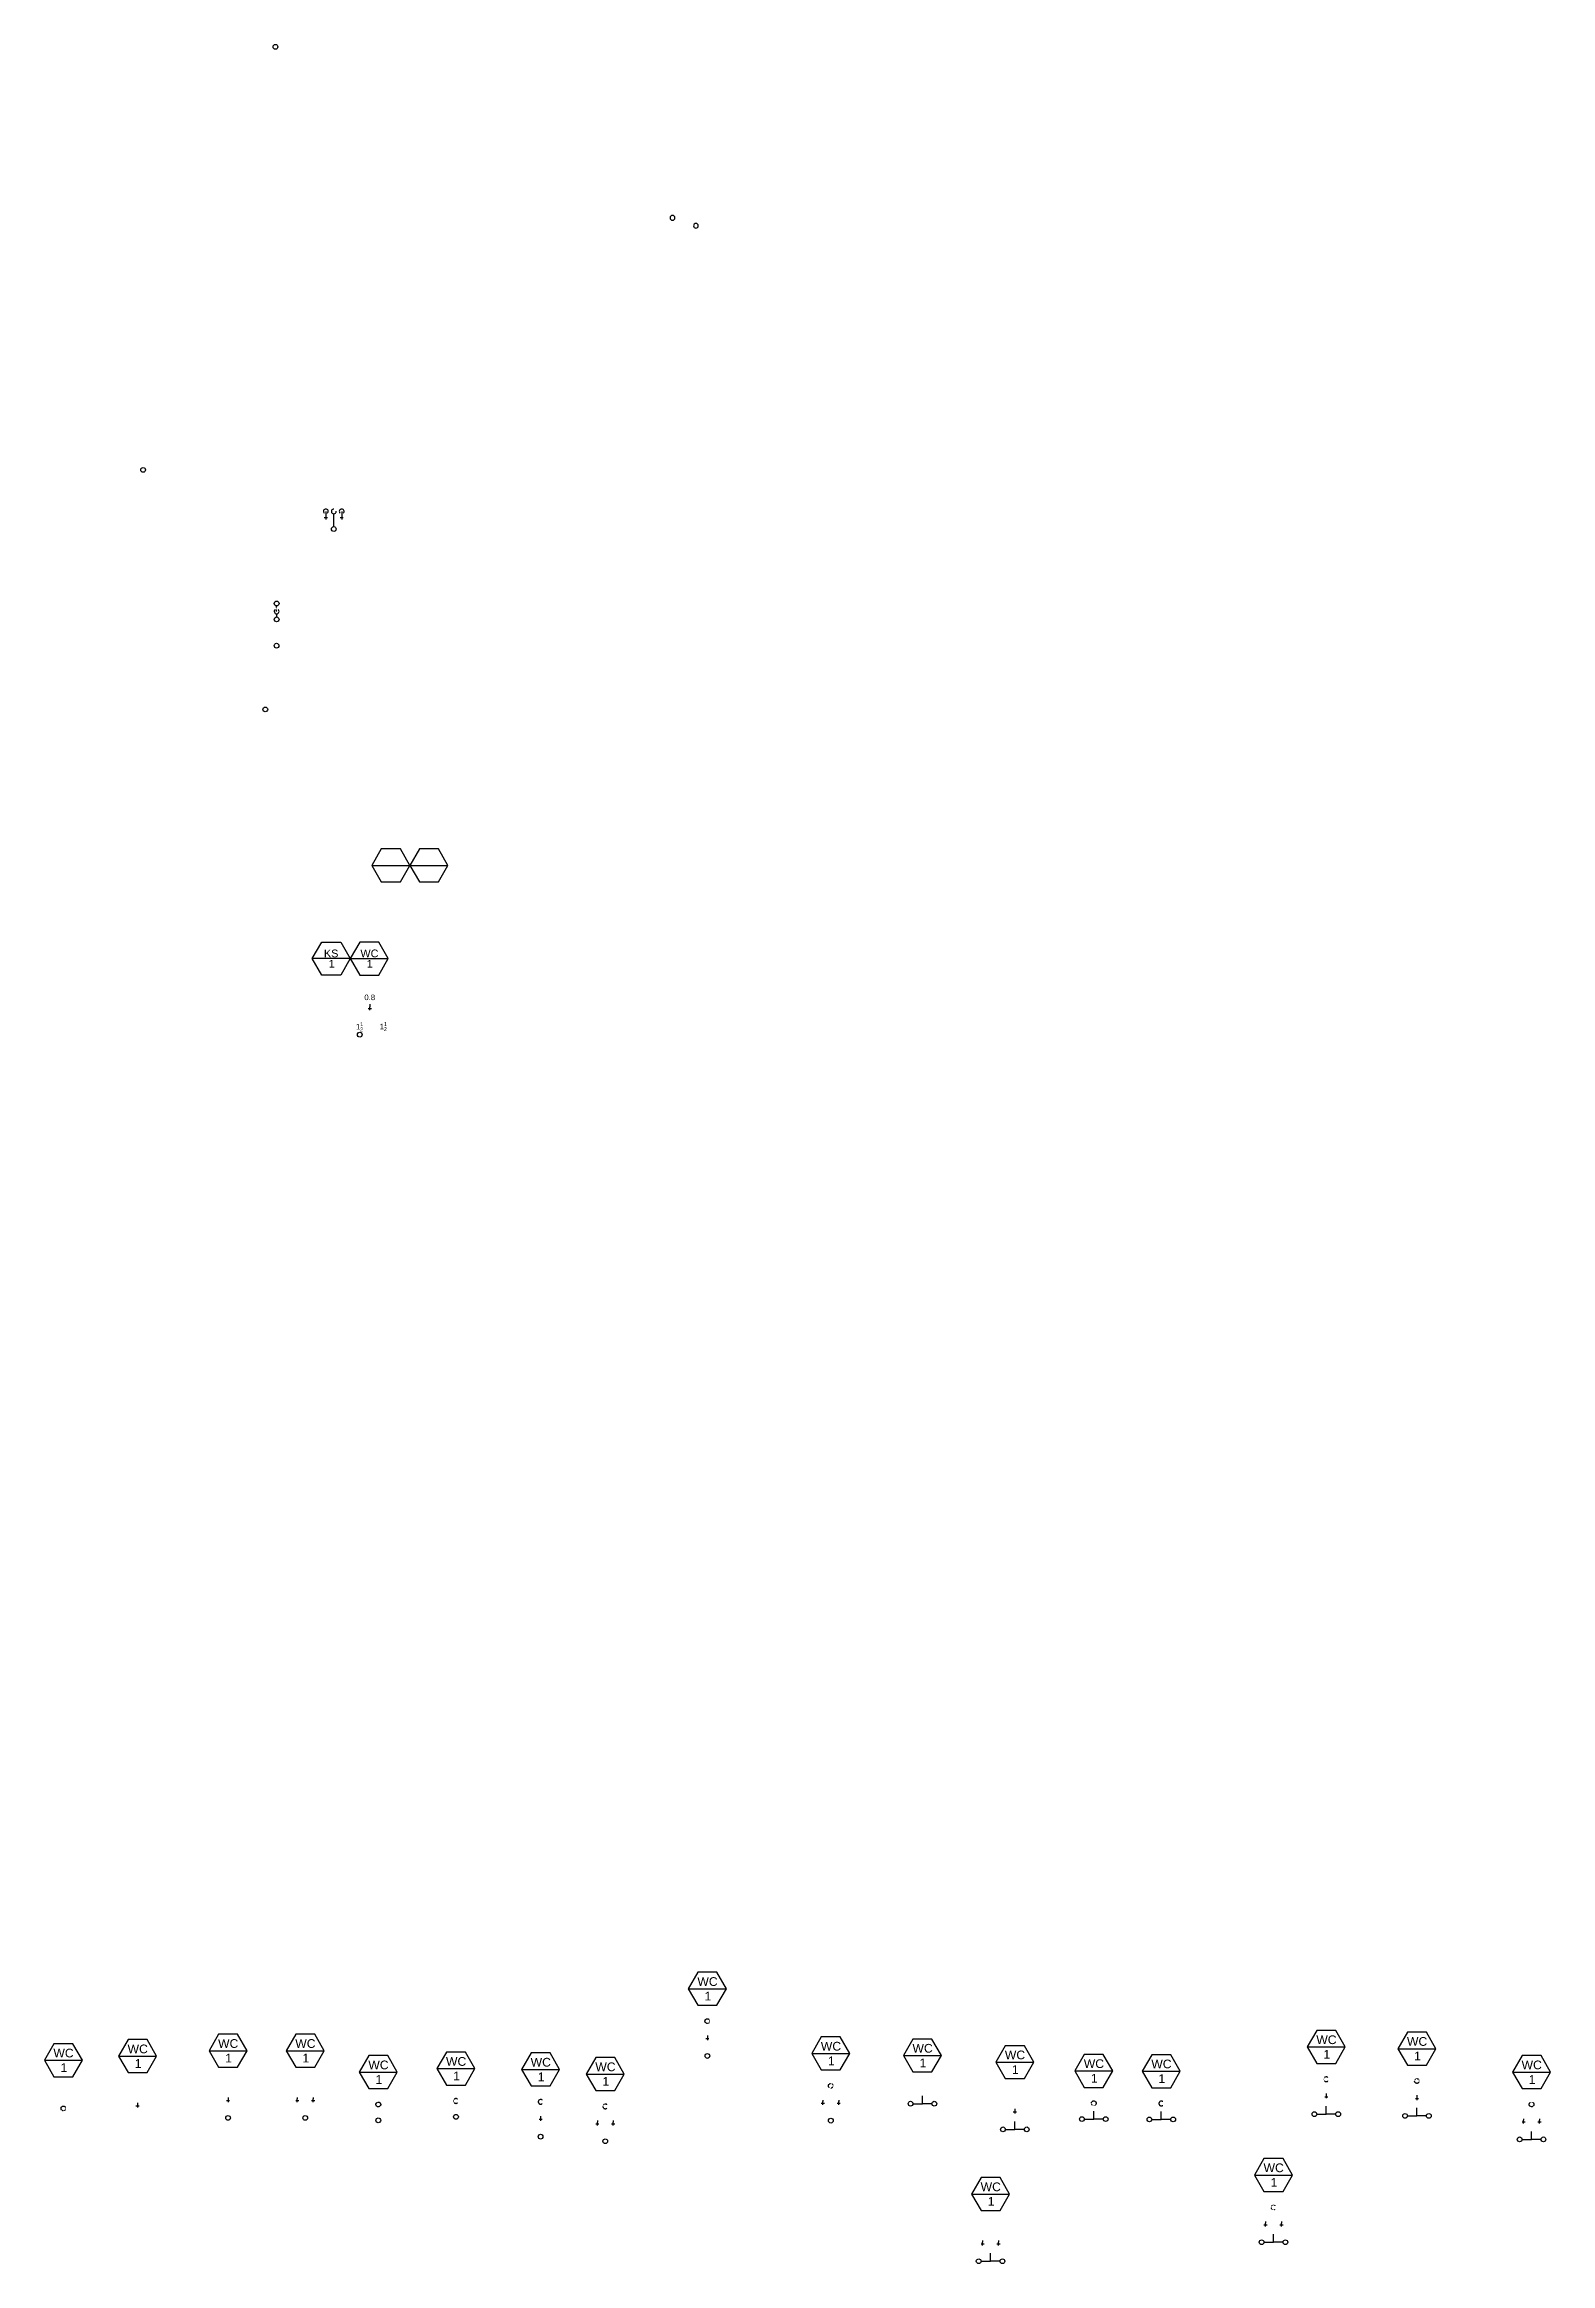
# Model space of a CAD drawing. Header units: inches. Extents: x 12 to 962, y -87 to 1313.
import ezdxf
from ezdxf.enums import TextEntityAlignment as Align

# ---------------------------------------------------------------- set-up
doc = ezdxf.new("R2010")
doc.units = ezdxf.units.IN
doc.header["$MEASUREMENT"] = 0
doc.linetypes.add('Vent', pattern=[0.1875, 0.125, -0.0625])
for name, color, linetype in [('PLUM-4TEXT', 2, 'Continuous'), ('PLUM-CW', 3, 'Cold_Water_Flow'), ('PLUM-HW', 2, 'Hot_Water_Flow'), ('PLUM-OVERFLOW_DRAIN', 70, 'Overflow_Drain'), ('PLUM-SD_ABOVE', 40, 'Storm_Drain'), ('PLUM-VENT', 5, 'Vent'), ('PLUM-WASTE_ABOVE', 4, 'Plum-Waste_Above'), ('PLUM-WASTE_BELOW', 6, 'Plum-Waste_Below')]:
    doc.layers.add(name, color=color, linetype=linetype)
doc.styles.get("Standard").update_dxf_attribs({"font": 'arial.ttf'})
doc.linetypes.add('Cold_Water_Flow', pattern='A,0.875,-0.125,0,-0.125,0.875,-0.125,["CW",Standard,S=0.1,R=0,X=-0.12585,Y=-0.05],-0.1,0.875,[1,GEC_FlowArrow.shx,S=0.0625,R=0,X=0,Y=0],0.5', length=3.6)
doc.linetypes.add('Hot_Water_Flow', pattern='A,0.8125,-0.125,0,-0.125,0,-0.125,0.875,-0.125,["HW",Standard,S=0.1,R=0,X=-0.12585,Y=-0.05],-0.1,0.875,[1,GEC_FlowArrow.shx,S=0.0625,R=0,X=0,Y=0],0.5', length=3.6625)
doc.linetypes.add('Overflow_Drain', pattern='A,3,-0.1,["OFD",Standard,S=0.1,R=0,X=0,Y=-0.05],-0.4', length=3.5)
doc.linetypes.add('Plum-Waste_Above', pattern='A,1,[1,GEC_FlowArrow.shx,S=0.09375,R=0,X=0,Y=0],1', length=2)
doc.linetypes.add('Plum-Waste_Below', pattern='A,0.25,-0.125,0.25,-0.125,0.25,[1,GEC_FlowArrow.shx,S=0.09375,R=0,X=0,Y=0],-0.25,0.25,-0.125,0.25,-0.125', length=2)
doc.linetypes.add('Storm_Drain', pattern='A,3.2,-0.25,["SD",Standard,S=0.1,R=0,X=-0.12585,Y=-0.05],-0.065', length=3.515)

# ---------------------------------------------------------------- blocks, each defined once
blk = doc.blocks.new('*U28')
for p, q in [((-6, 40.8), (-12, 30.4)), ((-12, 30.4), (-6, 20)), ((-12, 30.4), (12, 30.4)), ((6, 40.8), (-6, 40.8)), ((12, 30.4), (6, 40.8)), ((6, 20), (12, 30.4)), ((-6, 20), (6, 20))]:
    blk.add_line(p, q)
at = {"layer": 'PLUM-VENT'}
blk.add_circle((0, 0), 1.5, dxfattribs=at)
at = {"flags": 1}
for tag, p in [('COLD_DIAMETER', (-5.3, 45.4)), ('HOT_DIAMETER', (-5.3, 45)), ('WASTE_DIAMETER', (-5.3, 44.6)), ('STORM_DIAMETER', (-5.3, 44.2)), ('WSFU', (-5.3, 43.9)), ('CWSFU', (-5.3, 43.5)), ('HWSFU', (-5.3, 43.2)), ('DFU', (-5.3, 42.9))]:
    blk.add_attdef(tag, p, '', height=0.2, dxfattribs=at)
blk.add_attdef('INDEX', text='', height=0.2, dxfattribs=at).set_placement((-5.3, 45.9), align=Align.TOP_LEFT)
for tag, p in [('TAG_001', (-6.3, 32.2)), ('TAG_002', (-1.8, 23))]:
    blk.add_attdef(tag, p, '', height=5.5)
blk = doc.blocks.new('*U3')
at = {"layer": 'PLUM-4TEXT'}
for p, q in [((-36.3, 30.5), (-30.3, 40.9)), ((-12.3, 30.5), (-36.3, 30.5)), ((-30.3, 20.1), (-36.3, 30.5)), ((-30.3, 40.9), (-18.3, 40.9)), ((-18.3, 40.9), (-12.3, 30.5)), ((-12.3, 30.5), (-18.3, 20.1)), ((-12.3, 30.5), (11.7, 30.5)), ((-18.3, 20.1), (-30.3, 20.1))]:
    blk.add_line(p, q, dxfattribs=at)
blk.add_lwpolyline([(-12.3, 30.5), (-6.3, 20.1), (5.7, 20.1), (11.7, 30.5), (5.7, 40.9), (-6.3, 40.9)], close=True, dxfattribs=at)
at = {"layer": 'PLUM-CW'}
for p, q in [((0, 1.8), (0, 0)), ((0, -1), (0, 0)), ((-1, -1), (1, -1)), ((0, -2), (0, -1))]:
    blk.add_line(p, q, dxfattribs=at)
at = {"layer": 'PLUM-WASTE_ABOVE', "linetype": 'Continuous'}
blk.add_circle((-6.3, -17.5), 1.5, dxfattribs=at)
at = {"layer": 'PLUM-4TEXT', "flags": 1}
blk.add_attdef('COLD_DIAMETER', text='', height=0.2, dxfattribs=at).set_placement((-2.6, 43.6), align=Align.TOP_LEFT)
for tag, p in [('DFU', (-2.6, 42.9)), ('VENT_DIAMETER', (-2.6, 42.4)), ('INDEX', (-2.6, 41.9))]:
    blk.add_attdef(tag, p, '', height=0.2, dxfattribs=at)
at = {"layer": 'PLUM-4TEXT'}
for tag, p in [('TAG2_001', (-28.9, 31.3)), ('TAG2_002', (-25.9, 24.8)), ('TAG_001', (-5.9, 31.3)), ('TAG_002', (-1.9, 24.8))]:
    blk.add_attdef(tag, p, '', height=4.9, dxfattribs=at)
at = {"layer": 'PLUM-CW'}
blk.add_attdef('C_001', (-3.4, 4.3), '', height=3.5, dxfattribs=at)
at = {"layer": 'PLUM-WASTE_ABOVE'}
for tag, p, height in [('D1_001', (-8.7, -14.2), 3.5), ('D1_003', (-6.1, -15.4), 2.45), ('D1_002', (-6, -12.1), 2.45), ('D2_001', (6.3, -14.1), 3.5), ('D2_003', (8.9, -15.2), 2.45), ('D2_002', (9, -12), 2.45)]:
    blk.add_attdef(tag, p, '', height=height, dxfattribs=at)
blk = doc.blocks.new('*U11')
at = {"linetype": 'Continuous'}
blk.add_arc((0, 0), 1.5, 221.8103, 138.1897, dxfattribs=at)
blk = doc.blocks.new('*U10')
at = {"linetype": 'Continuous'}
blk.add_circle((0, 0), 1.5, dxfattribs=at)
blk = doc.blocks.new('*U8')
at = {"layer": 'PLUM-VENT'}
blk.add_lwpolyline([(-1.75, 0), (-1.75, -3.5)], dxfattribs=at)
at = {"layer": 'PLUM-WASTE_ABOVE'}
blk.add_lwpolyline([(-1.75, 1.5), (-1.75, 3.5)], dxfattribs=at)
at = {"layer": 'PLUM-VENT', "rotation": 90.00000000000001}
for name, p in [('*U11', (-1.75, 0)), ('*U10', (-1.75, -5))]:
    blk.add_blockref(name, p, dxfattribs=at)
at = {"layer": 'PLUM-WASTE_ABOVE', "rotation": 90.00000000000001}
blk.add_blockref('*U10', (-1.75, 5), dxfattribs=at)
blk = doc.blocks.new('*U9')
at = {"linetype": 'Continuous'}
blk.add_circle((0, 0), 1.5, dxfattribs=at)
blk = doc.blocks.new('*U12')
blk.add_circle((0, 0), 1.5)
blk = doc.blocks.new('*U6')
at = {"linetype": 'Continuous'}
blk.add_circle((0, 0), 1.5, dxfattribs=at)
blk = doc.blocks.new('*U16')
at = {"linetype": 'Continuous'}
blk.add_arc((0, 0), 1.5, 41.8103, 318.1897, dxfattribs=at)
blk = doc.blocks.new('*U17')
at = {"linetype": 'Continuous'}
for p, q in [((0, 0), (5, 0)), ((4, 1), (4, -1))]:
    blk.add_line(p, q, dxfattribs=at)
blk = doc.blocks.new('*U15')
at = {"linetype": 'Continuous'}
blk.add_arc((0, 0), 1.5, 356.8103, 273.1897, dxfattribs=at)
blk = doc.blocks.new('*U18')
at = {"linetype": 'Continuous'}
blk.add_circle((0, 0), 1.5, dxfattribs=at)
blk = doc.blocks.new('*U14')
at = {"layer": 'PLUM-WASTE_BELOW'}
blk.add_lwpolyline([(0, -9.6), (0, -1.5)], dxfattribs=at)
at = {"layer": 'PLUM-CW', "rotation": 270}
for name in ['*U16', '*U17']:
    blk.add_blockref(name, (5, 0), dxfattribs=at)
at = {"layer": 'PLUM-HW', "rotation": 270}
for name in ['*U16', '*U17']:
    blk.add_blockref(name, (-5, 0), dxfattribs=at)
at = {"layer": 'PLUM-VENT', "rotation": 90}
blk.add_blockref('*U15', (0, 0), dxfattribs=at)
at = {"layer": 'PLUM-WASTE_ABOVE', "rotation": 270}
blk.add_blockref('*U18', (0, -11.1), dxfattribs=at)
blk = doc.blocks.new('*U33')
for p, q in [((-6, 40.8), (-12, 30.4)), ((-12, 30.4), (-6, 20)), ((-12, 30.4), (12, 30.4)), ((6, 40.8), (-6, 40.8)), ((12, 30.4), (6, 40.8)), ((6, 20), (12, 30.4)), ((-6, 20), (6, 20))]:
    blk.add_line(p, q)
at = {"layer": 'PLUM-CW'}
for p, q in [((0, 1), (0, 0)), ((0, 0), (0, -2)), ((-1, -1), (1, -1))]:
    blk.add_line(p, q, dxfattribs=at)
at = {"flags": 1}
for tag, p in [('COLD_DIAMETER', (-5.7, 45.3)), ('HOT_DIAMETER', (-5.7, 45)), ('WASTE_DIAMETER', (-5.7, 44.6)), ('STORM_DIAMETER', (-5.8, 44.2)), ('WSFU', (-5.7, 43.8)), ('CWSFU', (-5.8, 43.5)), ('HWSFU', (-5.7, 43.2)), ('DFU', (-5.7, 42.9))]:
    blk.add_attdef(tag, p, '', height=0.2, dxfattribs=at)
blk.add_attdef('INDEX', text='', height=0.2, dxfattribs=at).set_placement((-5.7, 45.9), align=Align.TOP_LEFT)
for tag, p in [('TAG_001', (-6.3, 32.2)), ('TAG_002', (-1.8, 23))]:
    blk.add_attdef(tag, p, '', height=5.5)
blk = doc.blocks.new('*U42')
for p, q in [((-6, 40.8), (-12, 30.4)), ((-12, 30.4), (-6, 20)), ((-12, 30.4), (12, 30.4)), ((6, 40.8), (-6, 40.8)), ((12, 30.4), (6, 40.8)), ((6, 20), (12, 30.4)), ((-6, 20), (6, 20))]:
    blk.add_line(p, q)
at = {"layer": 'PLUM-HW'}
for p, q in [((0, 1), (0, 0)), ((0, 0), (0, -2)), ((-1, -1), (1, -1))]:
    blk.add_line(p, q, dxfattribs=at)
at = {"layer": 'PLUM-WASTE_BELOW'}
blk.add_circle((0, -12), 1.5, dxfattribs=at)
at = {"flags": 1}
for tag, p in [('COLD_DIAMETER', (-6.1, 46)), ('HOT_DIAMETER', (-6.1, 45.6)), ('WASTE_DIAMETER', (-6.1, 45.2)), ('STORM_DIAMETER', (-6.1, 44.8)), ('WSFU', (-6.1, 44.4)), ('CWSFU', (-6.1, 44.1)), ('HWSFU', (-6.1, 43.8)), ('DFU', (-6.1, 43.5))]:
    blk.add_attdef(tag, p, '', height=0.2, dxfattribs=at)
blk.add_attdef('INDEX', text='', height=0.2, dxfattribs=at).set_placement((-6, 46.5), align=Align.TOP_LEFT)
for tag, p in [('TAG_001', (-6.3, 32.2)), ('TAG_002', (-1.8, 23))]:
    blk.add_attdef(tag, p, '', height=5.5)
blk = doc.blocks.new('*U47')
for p, q in [((-6, 40.8), (-12, 30.4)), ((-12, 30.4), (-6, 20)), ((-12, 30.4), (12, 30.4)), ((6, 40.8), (-6, 40.8)), ((12, 30.4), (6, 40.8)), ((6, 20), (12, 30.4)), ((-6, 20), (6, 20))]:
    blk.add_line(p, q)
at = {"layer": 'PLUM-CW'}
for p, q in [((5, 1), (5, 0)), ((5, -2), (5, 0)), ((4, -1), (6, -1))]:
    blk.add_line(p, q, dxfattribs=at)
at = {"layer": 'PLUM-HW'}
for p, q in [((-5, 1), (-5, 0)), ((-5, -2), (-5, 0)), ((-6, -1), (-4, -1))]:
    blk.add_line(p, q, dxfattribs=at)
at = {"layer": 'PLUM-WASTE_ABOVE'}
blk.add_circle((0, -12), 1.5, dxfattribs=at)
at = {"flags": 1}
for tag, p in [('STORM_DIAMETER', (-5.9, 46.3)), ('CWSFU', (-5.9, 45.6)), ('COLD_DIAMETER', (-5.9, 47.5)), ('HOT_DIAMETER', (-5.8, 47.1)), ('WASTE_DIAMETER', (-5.9, 46.7)), ('WSFU', (-5.9, 46)), ('HWSFU', (-5.9, 45.3)), ('DFU', (-5.9, 45))]:
    blk.add_attdef(tag, p, '', height=0.2, dxfattribs=at)
blk.add_attdef('INDEX', text='', height=0.2, dxfattribs=at).set_placement((-5.8, 48), align=Align.TOP_LEFT)
for tag, p in [('TAG_001', (-6.3, 32.2)), ('TAG_002', (-1.8, 23))]:
    blk.add_attdef(tag, p, '', height=5.5)
blk = doc.blocks.new('*U52')
for p, q in [((-6, 40.8), (-12, 30.4)), ((-12, 30.4), (-6, 20)), ((-12, 30.4), (12, 30.4)), ((6, 40.8), (-6, 40.8)), ((12, 30.4), (6, 40.8)), ((6, 20), (12, 30.4)), ((-6, 20), (6, 20))]:
    blk.add_line(p, q)
at = {"layer": 'PLUM-VENT'}
blk.add_circle((0, 10), 1.5, dxfattribs=at)
at = {"layer": 'PLUM-WASTE_ABOVE'}
blk.add_circle((0, 0), 1.5, dxfattribs=at)
at = {"flags": 1}
for tag, p in [('COLD_DIAMETER', (-5.8, 44.6)), ('HOT_DIAMETER', (-5.8, 44.2)), ('WASTE_DIAMETER', (-5.8, 43.8)), ('STORM_DIAMETER', (-5.8, 43.4)), ('WSFU', (-5.8, 43.1)), ('CWSFU', (-5.8, 42.7)), ('HWSFU', (-5.8, 42.4)), ('DFU', (-5.8, 42.1))]:
    blk.add_attdef(tag, p, '', height=0.2, dxfattribs=at)
blk.add_attdef('INDEX', text='', height=0.2, dxfattribs=at).set_placement((-5.7, 45.1), align=Align.TOP_LEFT)
for tag, p in [('TAG_001', (-6.3, 32.2)), ('TAG_002', (-1.8, 23))]:
    blk.add_attdef(tag, p, '', height=5.5)
blk = doc.blocks.new('*U57')
for p, q in [((-6, 40.8), (-12, 30.4)), ((-12, 30.4), (-6, 20)), ((-12, 30.4), (12, 30.4)), ((6, 40.8), (-6, 40.8)), ((12, 30.4), (6, 40.8)), ((6, 20), (12, 30.4)), ((-6, 20), (6, 20))]:
    blk.add_line(p, q)
at = {"layer": 'PLUM-VENT'}
blk.add_arc((0, 10), 1.5, 45, 315, dxfattribs=at)
at = {"layer": 'PLUM-WASTE_ABOVE'}
blk.add_circle((0, 0), 1.5, dxfattribs=at)
at = {"flags": 1}
for tag, p in [('COLD_DIAMETER', (-5.8, 45.2)), ('HOT_DIAMETER', (-5.8, 44.8)), ('WASTE_DIAMETER', (-5.8, 44.4)), ('STORM_DIAMETER', (-5.8, 44)), ('WSFU', (-5.8, 43.7)), ('CWSFU', (-5.8, 43.3)), ('HWSFU', (-5.8, 43)), ('DFU', (-5.8, 42.7))]:
    blk.add_attdef(tag, p, '', height=0.2, dxfattribs=at)
blk.add_attdef('INDEX', text='', height=0.2, dxfattribs=at).set_placement((-5.7, 45.7), align=Align.TOP_LEFT)
for tag, p in [('TAG_001', (-6.3, 32.2)), ('TAG_002', (-1.8, 23))]:
    blk.add_attdef(tag, p, '', height=5.5)
blk = doc.blocks.new('*U66')
for p, q in [((-6, 40.8), (-12, 30.4)), ((-12, 30.4), (-6, 20)), ((-12, 30.4), (12, 30.4)), ((6, 40.8), (-6, 40.8)), ((12, 30.4), (6, 40.8)), ((6, 20), (12, 30.4)), ((-6, 20), (6, 20))]:
    blk.add_line(p, q)
at = {"layer": 'PLUM-HW'}
for p, q in [((0, 1), (0, 0)), ((0, 0), (0, -2)), ((-1, -1), (1, -1))]:
    blk.add_line(p, q, dxfattribs=at)
at = {"layer": 'PLUM-VENT'}
blk.add_arc((0, 10), 1.5, 45, 315, dxfattribs=at)
at = {"layer": 'PLUM-WASTE_ABOVE'}
blk.add_circle((0, -12), 1.5, dxfattribs=at)
at = {"flags": 1}
for tag, p in [('COLD_DIAMETER', (-5.9, 43.3)), ('HOT_DIAMETER', (-5.9, 42.9)), ('WASTE_DIAMETER', (-5.9, 42.5)), ('STORM_DIAMETER', (-5.9, 42.2)), ('WSFU', (-5.9, 41.8)), ('CWSFU', (-5.9, 41.5)), ('HWSFU', (-5.9, 41.2)), ('DFU', (-5.9, 40.9))]:
    blk.add_attdef(tag, p, '', height=0.2, dxfattribs=at)
blk.add_attdef('INDEX', text='', height=0.2, dxfattribs=at).set_placement((-5.9, 43.8), align=Align.TOP_LEFT)
for tag, p in [('TAG_001', (-6.3, 32.2)), ('TAG_002', (-1.8, 23))]:
    blk.add_attdef(tag, p, '', height=5.5)
blk = doc.blocks.new('*U71')
for p, q in [((-6, 40.8), (-12, 30.4)), ((-12, 30.4), (-6, 20)), ((-12, 30.4), (12, 30.4)), ((6, 40.8), (-6, 40.8)), ((12, 30.4), (6, 40.8)), ((6, 20), (12, 30.4)), ((-6, 20), (6, 20))]:
    blk.add_line(p, q)
at = {"layer": 'PLUM-CW'}
for p, q in [((5, 1), (5, 0)), ((5, -2), (5, 0)), ((4, -1), (6, -1))]:
    blk.add_line(p, q, dxfattribs=at)
at = {"layer": 'PLUM-HW'}
for p, q in [((-5, 1), (-5, 0)), ((-5, -2), (-5, 0)), ((-6, -1), (-4, -1))]:
    blk.add_line(p, q, dxfattribs=at)
at = {"layer": 'PLUM-VENT'}
blk.add_arc((0, 10), 1.5, 45, 315, dxfattribs=at)
at = {"layer": 'PLUM-WASTE_ABOVE'}
blk.add_circle((0, -12), 1.5, dxfattribs=at)
at = {"flags": 1}
for tag, p in [('COLD_DIAMETER', (-5.9, 43.3)), ('HOT_DIAMETER', (-5.9, 42.9)), ('WASTE_DIAMETER', (-5.9, 42.5)), ('STORM_DIAMETER', (-5.9, 42.2)), ('WSFU', (-5.9, 41.8)), ('CWSFU', (-5.9, 41.5)), ('HWSFU', (-5.9, 41.2)), ('DFU', (-5.9, 40.9))]:
    blk.add_attdef(tag, p, '', height=0.2, dxfattribs=at)
blk.add_attdef('INDEX', text='', height=0.2, dxfattribs=at).set_placement((-5.9, 43.8), align=Align.TOP_LEFT)
for tag, p in [('TAG_001', (-6.3, 32.2)), ('TAG_002', (-1.8, 23))]:
    blk.add_attdef(tag, p, '', height=5.5)
blk = doc.blocks.new('*U80')
for p, q in [((-6, 40.8), (-12, 30.4)), ((-12, 30.4), (-6, 20)), ((-12, 30.4), (12, 30.4)), ((6, 40.8), (-6, 40.8)), ((12, 30.4), (6, 40.8)), ((6, 20), (12, 30.4)), ((-6, 20), (6, 20))]:
    blk.add_line(p, q)
at = {"layer": 'PLUM-CW'}
for p, q in [((0, 1), (0, 0)), ((0, 0), (0, -2)), ((-1, -1), (1, -1))]:
    blk.add_line(p, q, dxfattribs=at)
at = {"layer": 'PLUM-VENT'}
blk.add_circle((0, 10), 1.5, dxfattribs=at)
at = {"layer": 'PLUM-WASTE_ABOVE'}
blk.add_circle((0, -12), 1.5, dxfattribs=at)
at = {"flags": 1}
for tag, p in [('COLD_DIAMETER', (-5.9, 43.3)), ('HOT_DIAMETER', (-5.9, 42.9)), ('WASTE_DIAMETER', (-5.9, 42.5)), ('STORM_DIAMETER', (-5.9, 42.2)), ('WSFU', (-5.9, 41.8)), ('CWSFU', (-5.9, 41.5)), ('HWSFU', (-5.9, 41.2)), ('DFU', (-5.9, 40.9))]:
    blk.add_attdef(tag, p, '', height=0.2, dxfattribs=at)
blk.add_attdef('INDEX', text='', height=0.2, dxfattribs=at).set_placement((-5.9, 43.8), align=Align.TOP_LEFT)
for tag, p in [('TAG_001', (-6.3, 32.2)), ('TAG_002', (-1.8, 23))]:
    blk.add_attdef(tag, p, '', height=5.5)
blk = doc.blocks.new('*U85')
for p, q in [((-6, 40.8), (-12, 30.4)), ((-12, 30.4), (-6, 20)), ((-12, 30.4), (12, 30.4)), ((6, 40.8), (-6, 40.8)), ((12, 30.4), (6, 40.8)), ((6, 20), (12, 30.4)), ((-6, 20), (6, 20))]:
    blk.add_line(p, q)
at = {"layer": 'PLUM-CW'}
for p, q in [((5, 1), (5, 0)), ((5, -2), (5, 0)), ((4, -1), (6, -1))]:
    blk.add_line(p, q, dxfattribs=at)
at = {"layer": 'PLUM-HW'}
for p, q in [((-5, 1), (-5, 0)), ((-5, -2), (-5, 0)), ((-6, -1), (-4, -1))]:
    blk.add_line(p, q, dxfattribs=at)
at = {"layer": 'PLUM-VENT'}
blk.add_circle((0, 10), 1.5, dxfattribs=at)
at = {"layer": 'PLUM-WASTE_BELOW'}
blk.add_circle((0, -12), 1.5, dxfattribs=at)
at = {"flags": 1}
for tag, p in [('COLD_DIAMETER', (-5.9, 43.3)), ('HOT_DIAMETER', (-5.9, 42.9)), ('WASTE_DIAMETER', (-5.9, 42.5)), ('STORM_DIAMETER', (-5.9, 42.2)), ('WSFU', (-5.9, 41.8)), ('CWSFU', (-5.9, 41.5)), ('HWSFU', (-5.9, 41.2)), ('DFU', (-5.9, 40.9))]:
    blk.add_attdef(tag, p, '', height=0.2, dxfattribs=at)
blk.add_attdef('INDEX', text='', height=0.2, dxfattribs=at).set_placement((-5.9, 43.8), align=Align.TOP_LEFT)
for tag, p in [('TAG_001', (-6.3, 32.2)), ('TAG_002', (-1.8, 23))]:
    blk.add_attdef(tag, p, '', height=5.5)
blk = doc.blocks.new('*U90')
for p, q in [((-6, 40.8), (-12, 30.4)), ((-12, 30.4), (-6, 20)), ((-12, 30.4), (12, 30.4)), ((6, 40.8), (-6, 40.8)), ((12, 30.4), (6, 40.8)), ((6, 20), (12, 30.4)), ((-6, 20), (6, 20))]:
    blk.add_line(p, q)
at = {"layer": 'PLUM-WASTE_BELOW'}
for p, q in [((-6, 0), (0, 0)), ((0, 0), (0, 5)), ((6, 0), (0, 0))]:
    blk.add_line(p, q, dxfattribs=at)
for centre in [(-7.5, 0), (7.5, 0)]:
    blk.add_circle(centre, 1.5, dxfattribs=at)
at = {"flags": 1}
for tag, p in [('COLD_DIAMETER', (-5.3, 45.4)), ('HOT_DIAMETER', (-5.3, 45)), ('WASTE_DIAMETER', (-5.3, 44.6)), ('STORM_DIAMETER', (-5.3, 44.2)), ('WSFU', (-5.3, 43.9)), ('CWSFU', (-5.3, 43.5)), ('HWSFU', (-5.3, 43.2)), ('DFU', (-5.3, 42.9))]:
    blk.add_attdef(tag, p, '', height=0.2, dxfattribs=at)
blk.add_attdef('INDEX', text='', height=0.2, dxfattribs=at).set_placement((-5.3, 45.9), align=Align.TOP_LEFT)
for tag, p in [('TAG_001', (-6.3, 32.2)), ('TAG_002', (-1.8, 23))]:
    blk.add_attdef(tag, p, '', height=5.5)
blk = doc.blocks.new('*U99')
for p, q in [((-6, 40.8), (-12, 30.4)), ((-12, 30.4), (-6, 20)), ((-12, 30.4), (12, 30.4)), ((6, 40.8), (-6, 40.8)), ((12, 30.4), (6, 40.8)), ((6, 20), (12, 30.4)), ((-6, 20), (6, 20))]:
    blk.add_line(p, q)
at = {"layer": 'PLUM-HW'}
for p, q in [((0, 1), (0, 0)), ((0, 0), (0, -2)), ((-1, -1), (1, -1))]:
    blk.add_line(p, q, dxfattribs=at)
at = {"layer": 'PLUM-WASTE_ABOVE'}
for p, q in [((-6, -12), (0, -12)), ((0, -12), (0, -7)), ((6, -12), (0, -12))]:
    blk.add_line(p, q, dxfattribs=at)
for centre in [(-7.5, -12), (7.5, -12)]:
    blk.add_circle(centre, 1.5, dxfattribs=at)
at = {"flags": 1}
for tag, p in [('COLD_DIAMETER', (-6.1, 46)), ('HOT_DIAMETER', (-6.1, 45.6)), ('WASTE_DIAMETER', (-6.1, 45.2)), ('STORM_DIAMETER', (-6.1, 44.8)), ('WSFU', (-6.1, 44.4)), ('CWSFU', (-6.1, 44.1)), ('HWSFU', (-6.1, 43.8)), ('DFU', (-6.1, 43.5))]:
    blk.add_attdef(tag, p, '', height=0.2, dxfattribs=at)
blk.add_attdef('INDEX', text='', height=0.2, dxfattribs=at).set_placement((-6, 46.5), align=Align.TOP_LEFT)
for tag, p in [('TAG_001', (-6.3, 32.2)), ('TAG_002', (-1.8, 23))]:
    blk.add_attdef(tag, p, '', height=5.5)
blk = doc.blocks.new('*U104')
for p, q in [((-6, 40.8), (-12, 30.4)), ((-12, 30.4), (-6, 20)), ((-12, 30.4), (12, 30.4)), ((6, 40.8), (-6, 40.8)), ((12, 30.4), (6, 40.8)), ((6, 20), (12, 30.4)), ((-6, 20), (6, 20))]:
    blk.add_line(p, q)
at = {"layer": 'PLUM-VENT'}
blk.add_circle((0, 10), 1.5, dxfattribs=at)
at = {"layer": 'PLUM-WASTE_BELOW'}
for p, q in [((-6, 0), (0, 0)), ((0, 0), (0, 5)), ((6, 0), (0, 0))]:
    blk.add_line(p, q, dxfattribs=at)
for centre in [(-7.5, 0), (7.5, 0)]:
    blk.add_circle(centre, 1.5, dxfattribs=at)
at = {"flags": 1}
for tag, p in [('COLD_DIAMETER', (-5.8, 44.6)), ('HOT_DIAMETER', (-5.8, 44.2)), ('WASTE_DIAMETER', (-5.8, 43.8)), ('STORM_DIAMETER', (-5.8, 43.4)), ('WSFU', (-5.8, 43.1)), ('CWSFU', (-5.8, 42.7)), ('HWSFU', (-5.8, 42.4)), ('DFU', (-5.8, 42.1))]:
    blk.add_attdef(tag, p, '', height=0.2, dxfattribs=at)
blk.add_attdef('INDEX', text='', height=0.2, dxfattribs=at).set_placement((-5.7, 45.1), align=Align.TOP_LEFT)
for tag, p in [('TAG_001', (-6.3, 32.2)), ('TAG_002', (-1.8, 23))]:
    blk.add_attdef(tag, p, '', height=5.5)
blk = doc.blocks.new('*U109')
for p, q in [((-6, 40.8), (-12, 30.4)), ((-12, 30.4), (-6, 20)), ((-12, 30.4), (12, 30.4)), ((6, 40.8), (-6, 40.8)), ((12, 30.4), (6, 40.8)), ((6, 20), (12, 30.4)), ((-6, 20), (6, 20))]:
    blk.add_line(p, q)
at = {"layer": 'PLUM-VENT'}
blk.add_arc((0, 10), 1.5, 45, 315, dxfattribs=at)
at = {"layer": 'PLUM-WASTE_BELOW'}
for p, q in [((-6, 0), (0, 0)), ((0, 0), (0, 5)), ((6, 0), (0, 0))]:
    blk.add_line(p, q, dxfattribs=at)
for centre in [(-7.5, 0), (7.5, 0)]:
    blk.add_circle(centre, 1.5, dxfattribs=at)
at = {"flags": 1}
for tag, p in [('COLD_DIAMETER', (-5.8, 45.2)), ('HOT_DIAMETER', (-5.8, 44.8)), ('WASTE_DIAMETER', (-5.8, 44.4)), ('STORM_DIAMETER', (-5.8, 44)), ('WSFU', (-5.8, 43.7)), ('CWSFU', (-5.8, 43.3)), ('HWSFU', (-5.8, 43)), ('DFU', (-5.8, 42.7))]:
    blk.add_attdef(tag, p, '', height=0.2, dxfattribs=at)
blk.add_attdef('INDEX', text='', height=0.2, dxfattribs=at).set_placement((-5.7, 45.7), align=Align.TOP_LEFT)
for tag, p in [('TAG_001', (-6.3, 32.2)), ('TAG_002', (-1.8, 23))]:
    blk.add_attdef(tag, p, '', height=5.5)
blk = doc.blocks.new('*U114')
for p, q in [((-6, 40.8), (-12, 30.4)), ((-12, 30.4), (-6, 20)), ((-12, 30.4), (12, 30.4)), ((6, 40.8), (-6, 40.8)), ((12, 30.4), (6, 40.8)), ((6, 20), (12, 30.4)), ((-6, 20), (6, 20))]:
    blk.add_line(p, q)
at = {"layer": 'PLUM-CW'}
for p, q in [((5, 1), (5, 0)), ((5, -2), (5, 0)), ((4, -1), (6, -1))]:
    blk.add_line(p, q, dxfattribs=at)
at = {"layer": 'PLUM-HW'}
for p, q in [((-5, 1), (-5, 0)), ((-5, -2), (-5, 0)), ((-6, -1), (-4, -1))]:
    blk.add_line(p, q, dxfattribs=at)
at = {"layer": 'PLUM-WASTE_BELOW'}
for p, q in [((-6, -12), (0, -12)), ((0, -12), (0, -7)), ((6, -12), (0, -12))]:
    blk.add_line(p, q, dxfattribs=at)
for centre in [(-7.5, -12), (7.5, -12)]:
    blk.add_circle(centre, 1.5, dxfattribs=at)
at = {"flags": 1}
for tag, p in [('STORM_DIAMETER', (-5.9, 46.3)), ('CWSFU', (-5.9, 45.6)), ('COLD_DIAMETER', (-5.9, 47.5)), ('HOT_DIAMETER', (-5.8, 47.1)), ('WASTE_DIAMETER', (-5.9, 46.7)), ('WSFU', (-5.9, 46)), ('HWSFU', (-5.9, 45.3)), ('DFU', (-5.9, 45))]:
    blk.add_attdef(tag, p, '', height=0.2, dxfattribs=at)
blk.add_attdef('INDEX', text='', height=0.2, dxfattribs=at).set_placement((-5.8, 48), align=Align.TOP_LEFT)
for tag, p in [('TAG_001', (-6.3, 32.2)), ('TAG_002', (-1.8, 23))]:
    blk.add_attdef(tag, p, '', height=5.5)
blk = doc.blocks.new('*U123')
for p, q in [((-6, 40.8), (-12, 30.4)), ((-12, 30.4), (-6, 20)), ((-12, 30.4), (12, 30.4)), ((6, 40.8), (-6, 40.8)), ((12, 30.4), (6, 40.8)), ((6, 20), (12, 30.4)), ((-6, 20), (6, 20))]:
    blk.add_line(p, q)
at = {"layer": 'PLUM-HW'}
for p, q in [((0, 1), (0, 0)), ((0, 0), (0, -2)), ((-1, -1), (1, -1))]:
    blk.add_line(p, q, dxfattribs=at)
at = {"layer": 'PLUM-VENT'}
blk.add_arc((0, 10), 1.5, 45, 315, dxfattribs=at)
at = {"layer": 'PLUM-WASTE_ABOVE'}
for p, q in [((-6, -12), (0, -12)), ((0, -12), (0, -7)), ((6, -12), (0, -12))]:
    blk.add_line(p, q, dxfattribs=at)
for centre in [(-7.5, -12), (7.5, -12)]:
    blk.add_circle(centre, 1.5, dxfattribs=at)
at = {"flags": 1}
for tag, p in [('COLD_DIAMETER', (-5.9, 43.3)), ('HOT_DIAMETER', (-5.9, 42.9)), ('WASTE_DIAMETER', (-5.9, 42.5)), ('STORM_DIAMETER', (-5.9, 42.2)), ('WSFU', (-5.9, 41.8)), ('CWSFU', (-5.9, 41.5)), ('HWSFU', (-5.9, 41.2)), ('DFU', (-5.9, 40.9))]:
    blk.add_attdef(tag, p, '', height=0.2, dxfattribs=at)
blk.add_attdef('INDEX', text='', height=0.2, dxfattribs=at).set_placement((-5.9, 43.8), align=Align.TOP_LEFT)
for tag, p in [('TAG_001', (-6.3, 32.2)), ('TAG_002', (-1.8, 23))]:
    blk.add_attdef(tag, p, '', height=5.5)
blk = doc.blocks.new('*U128')
for p, q in [((-6, 40.8), (-12, 30.4)), ((-12, 30.4), (-6, 20)), ((-12, 30.4), (12, 30.4)), ((6, 40.8), (-6, 40.8)), ((12, 30.4), (6, 40.8)), ((6, 20), (12, 30.4)), ((-6, 20), (6, 20))]:
    blk.add_line(p, q)
at = {"layer": 'PLUM-CW'}
for p, q in [((5, 1), (5, 0)), ((5, -2), (5, 0)), ((4, -1), (6, -1))]:
    blk.add_line(p, q, dxfattribs=at)
at = {"layer": 'PLUM-HW'}
for p, q in [((-5, 1), (-5, 0)), ((-5, -2), (-5, 0)), ((-6, -1), (-4, -1))]:
    blk.add_line(p, q, dxfattribs=at)
at = {"layer": 'PLUM-VENT'}
blk.add_arc((0, 10), 1.5, 45, 315, dxfattribs=at)
at = {"layer": 'PLUM-WASTE_BELOW'}
for p, q in [((-6, -12), (0, -12)), ((0, -12), (0, -7)), ((6, -12), (0, -12))]:
    blk.add_line(p, q, dxfattribs=at)
for centre in [(-7.5, -12), (7.5, -12)]:
    blk.add_circle(centre, 1.5, dxfattribs=at)
at = {"flags": 1}
for tag, p in [('COLD_DIAMETER', (-5.9, 43.3)), ('HOT_DIAMETER', (-5.9, 42.9)), ('WASTE_DIAMETER', (-5.9, 42.5)), ('STORM_DIAMETER', (-5.9, 42.2)), ('WSFU', (-5.9, 41.8)), ('CWSFU', (-5.9, 41.5)), ('HWSFU', (-5.9, 41.2)), ('DFU', (-5.9, 40.9))]:
    blk.add_attdef(tag, p, '', height=0.2, dxfattribs=at)
blk.add_attdef('INDEX', text='', height=0.2, dxfattribs=at).set_placement((-5.9, 43.8), align=Align.TOP_LEFT)
for tag, p in [('TAG_001', (-6.3, 32.2)), ('TAG_002', (-1.8, 23))]:
    blk.add_attdef(tag, p, '', height=5.5)
blk = doc.blocks.new('*U137')
for p, q in [((-6, 40.8), (-12, 30.4)), ((-12, 30.4), (-6, 20)), ((-12, 30.4), (12, 30.4)), ((6, 40.8), (-6, 40.8)), ((12, 30.4), (6, 40.8)), ((6, 20), (12, 30.4)), ((-6, 20), (6, 20))]:
    blk.add_line(p, q)
at = {"layer": 'PLUM-CW'}
for p, q in [((0, 1), (0, 0)), ((0, 0), (0, -2)), ((-1, -1), (1, -1))]:
    blk.add_line(p, q, dxfattribs=at)
at = {"layer": 'PLUM-VENT'}
blk.add_circle((0, 10), 1.5, dxfattribs=at)
at = {"layer": 'PLUM-WASTE_ABOVE'}
for p, q in [((-6, -12), (0, -12)), ((0, -12), (0, -7)), ((6, -12), (0, -12))]:
    blk.add_line(p, q, dxfattribs=at)
for centre in [(-7.5, -12), (7.5, -12)]:
    blk.add_circle(centre, 1.5, dxfattribs=at)
at = {"flags": 1}
for tag, p in [('COLD_DIAMETER', (-5.9, 43.3)), ('HOT_DIAMETER', (-5.9, 42.9)), ('WASTE_DIAMETER', (-5.9, 42.5)), ('STORM_DIAMETER', (-5.9, 42.2)), ('WSFU', (-5.9, 41.8)), ('CWSFU', (-5.9, 41.5)), ('HWSFU', (-5.9, 41.2)), ('DFU', (-5.9, 40.9))]:
    blk.add_attdef(tag, p, '', height=0.2, dxfattribs=at)
blk.add_attdef('INDEX', text='', height=0.2, dxfattribs=at).set_placement((-5.9, 43.8), align=Align.TOP_LEFT)
for tag, p in [('TAG_001', (-6.3, 32.2)), ('TAG_002', (-1.8, 23))]:
    blk.add_attdef(tag, p, '', height=5.5)
blk = doc.blocks.new('*U142')
for p, q in [((-6, 40.8), (-12, 30.4)), ((-12, 30.4), (-6, 20)), ((-12, 30.4), (12, 30.4)), ((6, 40.8), (-6, 40.8)), ((12, 30.4), (6, 40.8)), ((6, 20), (12, 30.4)), ((-6, 20), (6, 20))]:
    blk.add_line(p, q)
at = {"layer": 'PLUM-CW'}
for p, q in [((5, 1), (5, 0)), ((5, -2), (5, 0)), ((4, -1), (6, -1))]:
    blk.add_line(p, q, dxfattribs=at)
at = {"layer": 'PLUM-HW'}
for p, q in [((-5, 1), (-5, 0)), ((-5, -2), (-5, 0)), ((-6, -1), (-4, -1))]:
    blk.add_line(p, q, dxfattribs=at)
at = {"layer": 'PLUM-VENT'}
blk.add_circle((0, 10), 1.5, dxfattribs=at)
at = {"layer": 'PLUM-WASTE_BELOW'}
for p, q in [((-6, -12), (0, -12)), ((0, -12), (0, -7)), ((6, -12), (0, -12))]:
    blk.add_line(p, q, dxfattribs=at)
for centre in [(-7.5, -12), (7.5, -12)]:
    blk.add_circle(centre, 1.5, dxfattribs=at)
at = {"flags": 1}
for tag, p in [('COLD_DIAMETER', (-5.9, 43.3)), ('HOT_DIAMETER', (-5.9, 42.9)), ('WASTE_DIAMETER', (-5.9, 42.5)), ('STORM_DIAMETER', (-5.9, 42.2)), ('WSFU', (-5.9, 41.8)), ('CWSFU', (-5.9, 41.5)), ('HWSFU', (-5.9, 41.2)), ('DFU', (-5.9, 40.9))]:
    blk.add_attdef(tag, p, '', height=0.2, dxfattribs=at)
blk.add_attdef('INDEX', text='', height=0.2, dxfattribs=at).set_placement((-5.9, 43.8), align=Align.TOP_LEFT)
for tag, p in [('TAG_001', (-6.3, 32.2)), ('TAG_002', (-1.8, 23))]:
    blk.add_attdef(tag, p, '', height=5.5)

msp = doc.modelspace()

# ---------------------------------------------------------------- linework, layer by layer
for p, q in [((224.2, 805.4), (218.2, 795)), ((236.2, 805.4), (224.2, 805.4)), ((242.2, 795), (236.2, 805.4)), ((248.2, 805.4), (242.2, 795)), ((260.2, 805.4), (248.2, 805.4)), ((266.2, 795), (260.2, 805.4)), ((218.2, 795), (224.2, 784.6)), ((218.2, 795), (242.2, 795)), ((224.2, 784.6), (236.2, 784.6)), ((236.2, 784.6), (242.2, 795)), ((242.2, 795), (248.2, 784.6)), ((242.2, 795), (266.2, 795)), ((248.2, 784.6), (260.2, 784.6)), ((260.2, 784.6), (266.2, 795))]:
    msp.add_line(p, q)
msp.add_circle((151, 893.4), 1.5)

# ---------------------------------------------------------------- block references
for name, p, values in [('*U3', (216.9, 705.7), {'TAG_001': 'WC', 'TAG2_001': 'KS', 'D1_001': '1', 'D2_001': '1', 'C_001': '0.8', 'TAG_002': '1', 'TAG2_002': '1', 'D1_002': '1', 'D1_003': '2', 'D2_002': '1', 'D2_003': '2'}), ('*U80', (429.9, 55.9), {'TAG_001': 'WC', 'TAG_002': '1'}), ('*U42', (127.5, 16.8), {'TAG_001': 'WC', 'TAG_002': '1'}), ('*U47', (176.2, 16.8), {'TAG_001': 'WC', 'TAG_002': '1'}), ('*U123', (820.4, 19.2), {'TAG_001': 'WC', 'TAG_002': '1'}), ('*U137', (877.6, 18.1), {'TAG_001': 'WC', 'TAG_002': '1'}), ('*U28', (23.6, 10.8), {'TAG_001': 'WC', 'TAG_002': '1'}), ('*U33', (70.4, 13.4), {'TAG_001': 'WC', 'TAG_002': '1'}), ('*U52', (222.3, 3.3), {'TAG_001': 'WC', 'TAG_002': '1'}), ('*U57', (271.3, 5.5), {'TAG_001': 'WC', 'TAG_002': '1'}), ('*U66', (324.7, 5), {'TAG_001': 'WC', 'TAG_002': '1'}), ('*U71', (365.5, 2.1), {'TAG_001': 'WC', 'TAG_002': '1'}), ('*U85', (507.8, 15.1), {'TAG_001': 'WC', 'TAG_002': '1'}), ('*U90', (565.6, 13.8), {'TAG_001': 'WC', 'TAG_002': '1'}), ('*U99', (623.9, 9.6), {'TAG_001': 'WC', 'TAG_002': '1'}), ('*U104', (673.7, 4.1), {'TAG_001': 'WC', 'TAG_002': '1'}), ('*U109', (716.3, 3.9), {'TAG_001': 'WC', 'TAG_002': '1'}), ('*U142', (949.9, 3.3), {'TAG_001': 'WC', 'TAG_002': '1'}), ('*U128', (787.1, -61.6), {'TAG_001': 'WC', 'TAG_002': '1'}), ('*U114', (608.6, -73.6), {'TAG_001': 'WC', 'TAG_002': '1'})]:
    msp.add_blockref(name, p).add_auto_attribs(values)
at = {"layer": 'PLUM-CW'}
msp.add_blockref('*U14', (194.2, 1018.3), dxfattribs=at)
at = {"layer": 'PLUM-CW', "linetype": 'Continuous'}
msp.add_blockref('*U12', (158.1, 933.6), dxfattribs=at)
at = {"layer": 'PLUM-OVERFLOW_DRAIN', "rotation": 180}
msp.add_blockref('*U9', (73.9, 1044.5), dxfattribs=at)
at = {"layer": 'PLUM-SD_ABOVE', "rotation": 180}
msp.add_blockref('*U9', (157.4, 1311.4), dxfattribs=at)
at = {"layer": 'PLUM-VENT', "xscale": -1, "rotation": 270}
msp.add_blockref('*U10', (422.7, 1198.5), dxfattribs=at)
at = {"layer": 'PLUM-WASTE_ABOVE', "xscale": -1, "rotation": 270}
msp.add_blockref('*U6', (407.9, 1203.5), dxfattribs=at)
at = {"layer": 'PLUM-WASTE_ABOVE', "rotation": 180}
msp.add_blockref('*U8', (156.4, 955.2), dxfattribs=at)

doc.saveas('drawing.dxf')
